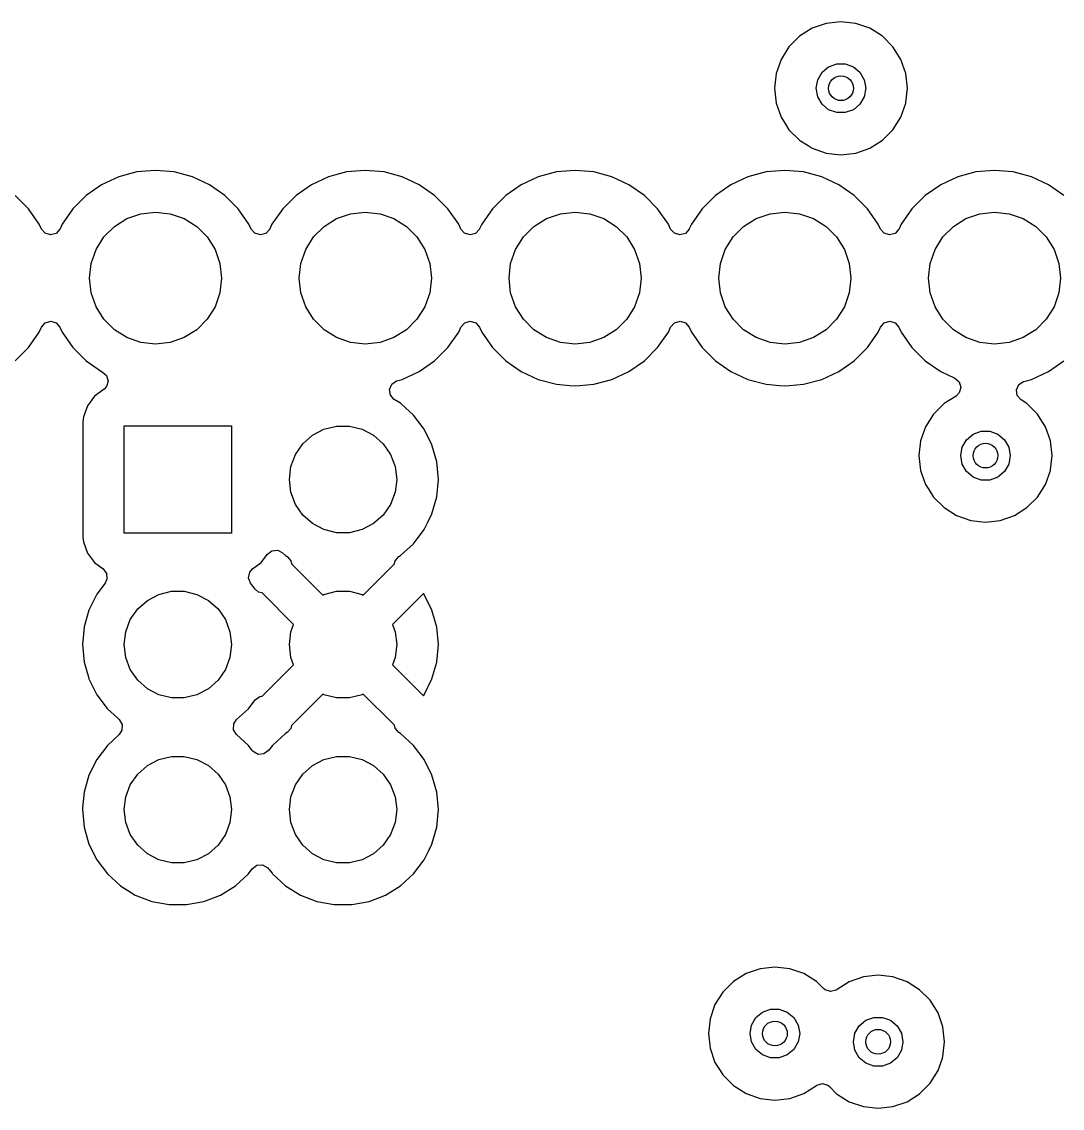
# Model space of a CAD drawing. Extents: x 280 to 530, y -238 to -79.
# Drawn here: x 292.69 to 305.29, y -156.82 to -143.65 of the extents above; entities that cross this region are included whole.
import ezdxf

# ---------------------------------------------------------------- set-up
doc = ezdxf.new("R2010")
doc.units = 0
doc.layers.add('BLACK', color=7, linetype='CONTINUOUS')

msp = doc.modelspace()

# ---------------------------------------------------------------- linework, layer by layer
at = {"layer": 'BLACK', "linetype": 'CONTINUOUS'}
for p, q in [((302.430745, -143.674631), (302.260476, -143.734211)), ((302.43075, -143.67463), (302.430745, -143.674631)), ((302.609996, -143.654435), (302.43075, -143.67463)), ((302.610004, -143.654435), (302.609996, -143.654435)), ((302.789249, -143.67463), (302.610004, -143.654435)), ((302.789254, -143.674631), (302.789249, -143.67463)), ((302.959523, -143.734211), (302.789254, -143.674631)), ((302.107737, -143.830184), (301.980184, -143.957737)), ((302.260476, -143.734211), (302.107737, -143.830184)), ((303.100291, -143.822662), (302.959523, -143.734211)), ((303.112262, -143.830184), (303.100291, -143.822662)), ((303.239816, -143.957738), (303.112262, -143.830184)), ((301.980184, -143.957737), (301.884211, -144.110476)), ((303.294961, -144.0455), (303.239816, -143.957738)), ((301.884211, -144.110476), (301.824631, -144.280745)), ((303.335788, -144.110476), (303.294961, -144.0455)), ((303.395368, -144.280745), (303.335788, -144.110476)), ((302.380187, -144.267164), (302.46, -144.200192)), ((302.46, -144.200192), (302.557906, -144.164558)), ((302.557906, -144.164558), (302.662094, -144.164558)), ((302.662094, -144.164558), (302.76, -144.200192)), ((302.76, -144.200192), (302.839813, -144.267164)), ((301.82463, -144.28075), (301.804435, -144.459996)), ((301.824631, -144.280745), (301.82463, -144.28075)), ((302.31, -144.46), (302.328092, -144.357394)), ((302.328092, -144.357394), (302.380187, -144.267164)), ((302.839813, -144.267164), (302.891908, -144.357394)), ((302.891908, -144.357394), (302.91, -144.46)), ((303.395369, -144.28075), (303.395368, -144.280745)), ((303.415565, -144.459996), (303.395369, -144.28075)), ((301.804435, -144.459996), (301.804435, -144.460003)), ((301.804435, -144.460003), (301.82463, -144.639249)), ((302.328092, -144.562606), (302.31, -144.46)), ((302.91, -144.46), (302.891908, -144.562606)), ((303.395937, -144.634204), (303.415565, -144.460003)), ((303.415565, -144.460003), (303.415565, -144.459996)), ((301.82463, -144.639249), (301.824631, -144.639254)), ((301.824631, -144.639254), (301.884211, -144.809523)), ((302.380187, -144.652836), (302.328092, -144.562606)), ((302.891908, -144.562606), (302.839813, -144.652836)), ((303.335789, -144.809522), (303.395368, -144.639255)), ((303.395368, -144.639255), (303.395937, -144.634204)), ((302.46, -144.719808), (302.380187, -144.652836)), ((302.557906, -144.755442), (302.46, -144.719808)), ((302.662094, -144.755442), (302.557906, -144.755442)), ((302.76, -144.719808), (302.662094, -144.755442)), ((302.839813, -144.652836), (302.76, -144.719808)), ((301.884211, -144.809523), (301.951535, -144.916668)), ((303.239816, -144.962262), (303.335789, -144.809522)), ((301.951535, -144.916668), (301.980184, -144.962262)), ((301.980184, -144.962262), (302.107738, -145.089816)), ((303.112262, -145.089816), (303.239816, -144.962262)), ((302.107738, -145.089816), (302.119719, -145.097344)), ((302.119719, -145.097344), (302.211423, -145.154966)), ((302.211423, -145.154966), (302.260478, -145.185789)), ((302.959522, -145.185789), (303.112262, -145.089816)), ((302.260478, -145.185789), (302.430745, -145.245368)), ((302.430745, -145.245368), (302.43075, -145.245369)), ((302.43075, -145.245369), (302.609996, -145.265565)), ((302.609996, -145.265565), (302.61, -145.265565)), ((302.61, -145.265565), (302.610004, -145.265565)), ((302.610004, -145.265565), (302.789249, -145.245369)), ((302.789249, -145.245369), (302.789252, -145.245368)), ((302.789252, -145.245368), (302.789255, -145.245368)), ((302.789255, -145.245368), (302.959522, -145.185789)), ((293.863502, -145.533261), (293.657267, -145.629431)), ((293.863511, -145.533258), (293.863502, -145.533261)), ((294.083302, -145.474366), (293.863511, -145.533258)), ((294.083313, -145.474364), (294.083302, -145.474366)), ((294.309998, -145.454532), (294.083313, -145.474364)), ((294.310002, -145.454532), (294.309998, -145.454532)), ((294.536686, -145.474364), (294.310002, -145.454532)), ((294.536691, -145.474364), (294.536686, -145.474364)), ((294.536692, -145.474365), (294.536691, -145.474364)), ((294.536693, -145.474365), (294.536692, -145.474365)), ((294.536697, -145.474366), (294.536693, -145.474365)), ((294.756488, -145.533258), (294.536697, -145.474366)), ((294.756497, -145.533261), (294.756488, -145.533258)), ((294.962732, -145.629431), (294.756497, -145.533261)), ((296.403502, -145.533261), (296.197267, -145.629431)), ((296.403511, -145.533258), (296.403502, -145.533261)), ((296.623302, -145.474366), (296.403511, -145.533258)), ((296.623313, -145.474364), (296.623302, -145.474366)), ((296.849998, -145.454532), (296.623313, -145.474364)), ((296.850002, -145.454532), (296.849998, -145.454532)), ((297.076686, -145.474364), (296.850002, -145.454532)), ((297.076691, -145.474364), (297.076686, -145.474364)), ((297.076692, -145.474365), (297.076691, -145.474364)), ((297.076693, -145.474365), (297.076692, -145.474365)), ((297.076697, -145.474366), (297.076693, -145.474365)), ((297.296488, -145.533258), (297.076697, -145.474366)), ((297.296497, -145.533261), (297.296488, -145.533258)), ((297.502732, -145.629431), (297.296497, -145.533261)), ((298.943502, -145.533261), (298.737267, -145.629431)), ((298.943511, -145.533258), (298.943502, -145.533261)), ((299.163302, -145.474366), (298.943511, -145.533258)), ((299.163313, -145.474364), (299.163302, -145.474366)), ((299.389998, -145.454532), (299.163313, -145.474364)), ((299.390002, -145.454532), (299.389998, -145.454532)), ((299.616686, -145.474364), (299.390002, -145.454532)), ((299.616691, -145.474364), (299.616686, -145.474364)), ((299.616692, -145.474365), (299.616691, -145.474364)), ((299.616693, -145.474365), (299.616692, -145.474365)), ((299.616697, -145.474366), (299.616693, -145.474365)), ((299.836488, -145.533258), (299.616697, -145.474366)), ((299.836497, -145.533261), (299.836488, -145.533258)), ((300.042732, -145.629431), (299.836497, -145.533261)), ((301.483502, -145.533261), (301.277267, -145.629431)), ((301.483511, -145.533258), (301.483502, -145.533261)), ((301.703302, -145.474366), (301.483511, -145.533258)), ((301.703313, -145.474364), (301.703302, -145.474366)), ((301.929998, -145.454532), (301.703313, -145.474364)), ((301.930002, -145.454532), (301.929998, -145.454532)), ((302.156686, -145.474364), (301.930002, -145.454532)), ((302.156691, -145.474364), (302.156686, -145.474364)), ((302.156692, -145.474365), (302.156691, -145.474364)), ((302.156693, -145.474365), (302.156692, -145.474365)), ((302.156697, -145.474366), (302.156693, -145.474365)), ((302.376488, -145.533258), (302.156697, -145.474366)), ((302.376497, -145.533261), (302.376488, -145.533258)), ((302.582732, -145.629431), (302.376497, -145.533261)), ((304.023502, -145.533261), (303.817267, -145.629431)), ((304.023511, -145.533258), (304.023502, -145.533261)), ((304.243302, -145.474366), (304.023511, -145.533258)), ((304.243313, -145.474364), (304.243302, -145.474366)), ((304.469998, -145.454532), (304.243313, -145.474364)), ((304.470002, -145.454532), (304.469998, -145.454532)), ((304.696686, -145.474364), (304.470002, -145.454532)), ((304.696691, -145.474364), (304.696686, -145.474364)), ((304.696692, -145.474365), (304.696691, -145.474364)), ((304.696693, -145.474365), (304.696692, -145.474365)), ((304.696697, -145.474366), (304.696693, -145.474365)), ((304.916488, -145.533258), (304.696697, -145.474366)), ((304.916497, -145.533261), (304.916488, -145.533258)), ((305.122732, -145.629431), (304.916497, -145.533261)), ((293.657265, -145.629432), (293.470858, -145.759954)), ((293.657267, -145.629431), (293.657265, -145.629432)), ((294.962734, -145.629432), (294.962732, -145.629431)), ((295.149141, -145.759954), (294.962734, -145.629432)), ((296.197265, -145.629432), (296.010858, -145.759954)), ((296.197267, -145.629431), (296.197265, -145.629432)), ((297.502734, -145.629432), (297.502732, -145.629431)), ((297.689141, -145.759954), (297.502734, -145.629432)), ((298.737265, -145.629432), (298.550858, -145.759954)), ((298.737267, -145.629431), (298.737265, -145.629432)), ((300.042734, -145.629432), (300.042732, -145.629431)), ((300.229141, -145.759954), (300.042734, -145.629432)), ((301.277265, -145.629432), (301.090858, -145.759954)), ((301.277267, -145.629431), (301.277265, -145.629432)), ((302.582734, -145.629432), (302.582732, -145.629431)), ((302.769141, -145.759954), (302.582734, -145.629432)), ((303.817265, -145.629432), (303.630858, -145.759954)), ((303.817267, -145.629431), (303.817265, -145.629432)), ((305.122734, -145.629432), (305.122732, -145.629431)), ((305.309141, -145.759954), (305.122734, -145.629432)), ((292.770045, -145.920858), (292.609141, -145.759954)), ((293.470858, -145.759954), (293.309954, -145.920858)), ((295.310045, -145.920858), (295.149141, -145.759954)), ((296.010858, -145.759954), (295.849954, -145.920858)), ((297.850045, -145.920858), (297.689141, -145.759954)), ((298.550858, -145.759954), (298.389954, -145.920858)), ((300.390045, -145.920858), (300.229141, -145.759954)), ((301.090858, -145.759954), (300.929954, -145.920858)), ((302.930045, -145.920858), (302.769141, -145.759954)), ((303.630858, -145.759954), (303.469954, -145.920858)), ((292.770047, -145.920861), (292.770045, -145.920858)), ((292.900568, -146.107266), (292.770047, -145.920861)), ((293.309954, -145.920858), (293.179432, -146.107265)), ((295.310047, -145.920861), (295.310045, -145.920858)), ((295.440568, -146.107266), (295.310047, -145.920861)), ((295.849954, -145.920858), (295.719432, -146.107265)), ((297.850047, -145.920861), (297.850045, -145.920858)), ((297.980568, -146.107266), (297.850047, -145.920861)), ((298.389954, -145.920858), (298.259432, -146.107265)), ((300.390047, -145.920861), (300.390045, -145.920858)), ((300.520568, -146.107266), (300.390047, -145.920861)), ((300.929954, -145.920858), (300.799432, -146.107265)), ((302.930047, -145.920861), (302.930045, -145.920858)), ((303.060568, -146.107266), (302.930047, -145.920861)), ((303.469954, -145.920858), (303.339432, -146.107265)), ((293.811208, -146.134535), (293.962893, -146.039225)), ((293.962893, -146.039225), (294.131983, -145.980058)), ((294.131983, -145.980058), (294.31, -145.96)), ((294.31, -145.96), (294.488017, -145.980058)), ((294.488017, -145.980058), (294.657107, -146.039225)), ((294.657107, -146.039225), (294.808792, -146.134535)), ((296.351208, -146.134535), (296.502893, -146.039225)), ((296.502893, -146.039225), (296.671983, -145.980058)), ((296.671983, -145.980058), (296.85, -145.96)), ((296.85, -145.96), (297.028017, -145.980058)), ((297.028017, -145.980058), (297.197107, -146.039225)), ((297.197107, -146.039225), (297.348792, -146.134535)), ((298.891208, -146.134535), (299.042893, -146.039225)), ((299.042893, -146.039225), (299.211983, -145.980058)), ((299.211983, -145.980058), (299.39, -145.96)), ((299.39, -145.96), (299.568017, -145.980058)), ((299.568017, -145.980058), (299.737107, -146.039225)), ((299.737107, -146.039225), (299.888792, -146.134535)), ((301.431208, -146.134535), (301.582893, -146.039225)), ((301.582893, -146.039225), (301.751983, -145.980058)), ((301.751983, -145.980058), (301.93, -145.96)), ((301.93, -145.96), (302.108017, -145.980058)), ((302.108017, -145.980058), (302.277107, -146.039225)), ((302.277107, -146.039225), (302.428792, -146.134535)), ((303.971208, -146.134535), (304.122893, -146.039225)), ((304.122893, -146.039225), (304.291983, -145.980058)), ((304.291983, -145.980058), (304.47, -145.96)), ((304.47, -145.96), (304.648017, -145.980058)), ((304.648017, -145.980058), (304.817107, -146.039225)), ((304.817107, -146.039225), (304.968792, -146.134535)), ((292.927618, -146.165275), (292.900568, -146.107266)), ((292.972135, -146.21665), (292.927618, -146.165275)), ((293.039016, -146.236866), (292.972135, -146.21665)), ((293.106209, -146.217714), (293.039016, -146.236866)), ((293.152382, -146.165275), (293.106209, -146.217714)), ((293.153551, -146.162769), (293.152382, -146.165275)), ((293.179313, -146.107521), (293.153551, -146.162769)), ((293.179431, -146.107267), (293.179313, -146.107521)), ((293.179432, -146.107265), (293.179431, -146.107267)), ((293.684535, -146.261208), (293.811208, -146.134535)), ((294.808792, -146.134535), (294.935465, -146.261208)), ((295.467618, -146.165275), (295.440568, -146.107266)), ((295.512135, -146.21665), (295.467618, -146.165275)), ((295.579016, -146.236866), (295.512135, -146.21665)), ((295.646209, -146.217714), (295.579016, -146.236866)), ((295.692382, -146.165275), (295.646209, -146.217714)), ((295.693551, -146.162769), (295.692382, -146.165275)), ((295.719313, -146.107521), (295.693551, -146.162769)), ((295.719431, -146.107267), (295.719313, -146.107521)), ((295.719432, -146.107265), (295.719431, -146.107267)), ((296.224535, -146.261208), (296.351208, -146.134535)), ((297.348792, -146.134535), (297.475465, -146.261208)), ((298.007618, -146.165275), (297.980568, -146.107266)), ((298.052135, -146.21665), (298.007618, -146.165275)), ((298.119016, -146.236866), (298.052135, -146.21665)), ((298.186209, -146.217714), (298.119016, -146.236866)), ((298.232382, -146.165275), (298.186209, -146.217714)), ((298.233551, -146.162769), (298.232382, -146.165275)), ((298.259313, -146.107521), (298.233551, -146.162769)), ((298.259431, -146.107267), (298.259313, -146.107521)), ((298.259432, -146.107265), (298.259431, -146.107267)), ((298.764535, -146.261208), (298.891208, -146.134535)), ((299.888792, -146.134535), (300.015465, -146.261208)), ((300.547618, -146.165275), (300.520568, -146.107266)), ((300.592135, -146.21665), (300.547618, -146.165275)), ((300.659016, -146.236866), (300.592135, -146.21665)), ((300.726209, -146.217714), (300.659016, -146.236866)), ((300.772382, -146.165275), (300.726209, -146.217714)), ((300.773551, -146.162769), (300.772382, -146.165275)), ((300.799313, -146.107521), (300.773551, -146.162769)), ((300.799431, -146.107267), (300.799313, -146.107521)), ((300.799432, -146.107265), (300.799431, -146.107267)), ((301.304535, -146.261208), (301.431208, -146.134535)), ((302.428792, -146.134535), (302.555465, -146.261208)), ((303.087618, -146.165275), (303.060568, -146.107266)), ((303.132135, -146.21665), (303.087618, -146.165275)), ((303.199016, -146.236866), (303.132135, -146.21665)), ((303.266209, -146.217714), (303.199016, -146.236866)), ((303.312382, -146.165275), (303.266209, -146.217714)), ((303.313551, -146.162769), (303.312382, -146.165275)), ((303.339313, -146.107521), (303.313551, -146.162769)), ((303.339431, -146.107267), (303.339313, -146.107521)), ((303.339432, -146.107265), (303.339431, -146.107267)), ((303.844535, -146.261208), (303.971208, -146.134535)), ((304.968792, -146.134535), (305.095465, -146.261208)), ((293.589225, -146.412893), (293.684535, -146.261208)), ((294.935465, -146.261208), (295.030775, -146.412893)), ((296.129225, -146.412893), (296.224535, -146.261208)), ((297.475465, -146.261208), (297.570775, -146.412893)), ((298.669225, -146.412893), (298.764535, -146.261208)), ((300.015465, -146.261208), (300.110775, -146.412893)), ((301.209225, -146.412893), (301.304535, -146.261208)), ((302.555465, -146.261208), (302.650775, -146.412893)), ((303.749225, -146.412893), (303.844535, -146.261208)), ((305.095465, -146.261208), (305.190775, -146.412893)), ((293.530058, -146.581983), (293.589225, -146.412893)), ((295.030775, -146.412893), (295.089942, -146.581983)), ((296.070058, -146.581983), (296.129225, -146.412893)), ((297.570775, -146.412893), (297.629942, -146.581983)), ((298.610058, -146.581983), (298.669225, -146.412893)), ((300.110775, -146.412893), (300.169942, -146.581983)), ((301.150058, -146.581983), (301.209225, -146.412893)), ((302.650775, -146.412893), (302.709942, -146.581983)), ((303.690058, -146.581983), (303.749225, -146.412893)), ((305.190775, -146.412893), (305.249942, -146.581983)), ((293.51, -146.76), (293.530058, -146.581983)), ((295.089942, -146.581983), (295.11, -146.76)), ((296.05, -146.76), (296.070058, -146.581983)), ((297.629942, -146.581983), (297.65, -146.76)), ((298.59, -146.76), (298.610058, -146.581983)), ((300.169942, -146.581983), (300.19, -146.76)), ((301.13, -146.76), (301.150058, -146.581983)), ((302.709942, -146.581983), (302.73, -146.76)), ((303.67, -146.76), (303.690058, -146.581983)), ((305.249942, -146.581983), (305.27, -146.76)), ((293.530058, -146.938017), (293.51, -146.76)), ((295.11, -146.76), (295.089942, -146.938017)), ((296.070058, -146.938017), (296.05, -146.76)), ((297.65, -146.76), (297.629942, -146.938017)), ((298.610058, -146.938017), (298.59, -146.76)), ((300.19, -146.76), (300.169942, -146.938017)), ((301.150058, -146.938017), (301.13, -146.76)), ((302.73, -146.76), (302.709942, -146.938017)), ((303.690058, -146.938017), (303.67, -146.76)), ((305.27, -146.76), (305.249942, -146.938017)), ((293.589225, -147.107107), (293.530058, -146.938017)), ((295.089942, -146.938017), (295.030775, -147.107107)), ((296.129225, -147.107107), (296.070058, -146.938017)), ((297.629942, -146.938017), (297.570775, -147.107107)), ((298.669225, -147.107107), (298.610058, -146.938017)), ((300.169942, -146.938017), (300.110775, -147.107107)), ((301.209225, -147.107107), (301.150058, -146.938017)), ((302.709942, -146.938017), (302.650775, -147.107107)), ((303.749225, -147.107107), (303.690058, -146.938017)), ((305.249942, -146.938017), (305.190775, -147.107107)), ((293.684535, -147.258792), (293.589225, -147.107107)), ((295.030775, -147.107107), (294.935465, -147.258792)), ((296.224535, -147.258792), (296.129225, -147.107107)), ((297.570775, -147.107107), (297.475465, -147.258792)), ((298.764535, -147.258792), (298.669225, -147.107107)), ((300.110775, -147.107107), (300.015465, -147.258792)), ((301.304535, -147.258792), (301.209225, -147.107107)), ((302.650775, -147.107107), (302.555465, -147.258792)), ((303.844535, -147.258792), (303.749225, -147.107107)), ((305.190775, -147.107107), (305.095465, -147.258792)), ((293.811208, -147.385465), (293.684535, -147.258792)), ((294.935465, -147.258792), (294.808792, -147.385465)), ((296.351208, -147.385465), (296.224535, -147.258792)), ((297.475465, -147.258792), (297.348792, -147.385465)), ((298.891208, -147.385465), (298.764535, -147.258792)), ((300.015465, -147.258792), (299.888792, -147.385465)), ((301.431208, -147.385465), (301.304535, -147.258792)), ((302.555465, -147.258792), (302.428792, -147.385465)), ((303.971208, -147.385465), (303.844535, -147.258792)), ((305.095465, -147.258792), (304.968792, -147.385465)), ((292.900568, -147.412734), (292.927618, -147.354724)), ((292.927618, -147.354724), (292.97379, -147.302285)), ((292.97379, -147.302285), (293.040983, -147.283133)), ((293.040983, -147.283133), (293.107865, -147.303348)), ((293.107865, -147.303348), (293.152382, -147.354725)), ((293.152382, -147.354725), (293.179429, -147.412728)), ((293.962893, -147.480775), (293.811208, -147.385465)), ((294.808792, -147.385465), (294.657107, -147.480775)), ((296.502893, -147.480775), (296.351208, -147.385465)), ((297.348792, -147.385465), (297.197107, -147.480775)), ((297.980568, -147.412734), (298.007618, -147.354724)), ((298.007618, -147.354724), (298.05379, -147.302285)), ((298.05379, -147.302285), (298.120983, -147.283133)), ((298.120983, -147.283133), (298.187865, -147.303348)), ((298.187865, -147.303348), (298.232382, -147.354725)), ((298.232382, -147.354725), (298.259429, -147.412728)), ((299.042893, -147.480775), (298.891208, -147.385465)), ((299.888792, -147.385465), (299.737107, -147.480775)), ((300.520568, -147.412734), (300.547618, -147.354724)), ((300.547618, -147.354724), (300.59379, -147.302285)), ((300.59379, -147.302285), (300.660983, -147.283133)), ((300.660983, -147.283133), (300.727865, -147.303348)), ((300.727865, -147.303348), (300.772382, -147.354725)), ((300.772382, -147.354725), (300.799429, -147.412728)), ((301.582893, -147.480775), (301.431208, -147.385465)), ((302.428792, -147.385465), (302.277107, -147.480775)), ((303.060568, -147.412734), (303.087618, -147.354724)), ((303.087618, -147.354724), (303.13379, -147.302285)), ((303.13379, -147.302285), (303.200983, -147.283133)), ((303.200983, -147.283133), (303.267865, -147.303348)), ((303.267865, -147.303348), (303.312382, -147.354725)), ((303.312382, -147.354725), (303.339429, -147.412728)), ((304.122893, -147.480775), (303.971208, -147.385465)), ((304.968792, -147.385465), (304.817107, -147.480775)), ((292.770047, -147.599139), (292.900568, -147.412734)), ((293.179429, -147.412728), (293.179432, -147.412734)), ((293.179432, -147.412734), (293.309954, -147.599141)), ((294.131983, -147.539942), (293.962893, -147.480775)), ((294.657107, -147.480775), (294.488017, -147.539942)), ((296.671983, -147.539942), (296.502893, -147.480775)), ((297.197107, -147.480775), (297.028017, -147.539942)), ((297.850047, -147.599139), (297.980568, -147.412734)), ((298.259429, -147.412728), (298.259432, -147.412734)), ((298.259432, -147.412734), (298.389954, -147.599141)), ((299.211983, -147.539942), (299.042893, -147.480775)), ((299.737107, -147.480775), (299.568017, -147.539942)), ((300.390047, -147.599139), (300.520568, -147.412734)), ((300.799429, -147.412728), (300.799432, -147.412734)), ((300.799432, -147.412734), (300.929954, -147.599141)), ((301.751983, -147.539942), (301.582893, -147.480775)), ((302.277107, -147.480775), (302.108017, -147.539942)), ((302.930047, -147.599139), (303.060568, -147.412734)), ((303.339429, -147.412728), (303.339432, -147.412734)), ((303.339432, -147.412734), (303.469954, -147.599141)), ((304.291983, -147.539942), (304.122893, -147.480775)), ((304.817107, -147.480775), (304.648017, -147.539942)), ((292.609139, -147.760047), (292.770047, -147.599139)), ((293.309954, -147.599141), (293.470858, -147.760045)), ((294.31, -147.56), (294.131983, -147.539942)), ((294.488017, -147.539942), (294.31, -147.56)), ((296.85, -147.56), (296.671983, -147.539942)), ((297.028017, -147.539942), (296.85, -147.56)), ((297.689139, -147.760047), (297.850047, -147.599139)), ((298.389954, -147.599141), (298.550858, -147.760045)), ((299.39, -147.56), (299.211983, -147.539942)), ((299.568017, -147.539942), (299.39, -147.56)), ((300.229139, -147.760047), (300.390047, -147.599139)), ((300.929954, -147.599141), (301.090858, -147.760045)), ((301.93, -147.56), (301.751983, -147.539942)), ((302.108017, -147.539942), (301.93, -147.56)), ((302.769139, -147.760047), (302.930047, -147.599139)), ((303.469954, -147.599141), (303.630858, -147.760045)), ((304.47, -147.56), (304.291983, -147.539942)), ((304.648017, -147.539942), (304.47, -147.56)), ((293.470858, -147.760045), (293.657008, -147.890387)), ((297.502734, -147.890568), (297.689139, -147.760047)), ((298.550858, -147.760045), (298.550861, -147.760047)), ((298.550861, -147.760047), (298.737266, -147.890568)), ((300.042734, -147.890568), (300.229139, -147.760047)), ((301.090858, -147.760045), (301.090861, -147.760047)), ((301.090861, -147.760047), (301.277266, -147.890568)), ((302.582734, -147.890568), (302.769139, -147.760047)), ((303.630858, -147.760045), (303.630861, -147.760047)), ((303.630861, -147.760047), (303.817266, -147.890568)), ((305.122734, -147.890568), (305.309139, -147.760047)), ((293.657008, -147.890387), (293.657266, -147.890568)), ((293.657266, -147.890568), (293.664467, -147.893926)), ((293.664467, -147.893926), (293.716904, -147.940096)), ((297.296496, -147.986739), (297.502734, -147.890568)), ((298.737266, -147.890568), (298.943504, -147.986739)), ((299.836496, -147.986739), (300.042734, -147.890568)), ((301.277266, -147.890568), (301.483504, -147.986739)), ((302.376496, -147.986739), (302.582734, -147.890568)), ((303.817266, -147.890568), (303.990058, -147.971142)), ((304.916496, -147.986739), (305.122734, -147.890568)), ((293.736057, -148.00729), (293.715842, -148.074171)), ((293.716904, -147.940096), (293.736057, -148.00729)), ((297.142037, -148.107955), (297.16999, -148.043921)), ((297.16999, -148.043921), (297.228126, -148.005164)), ((297.228126, -148.005164), (297.232961, -148.003763)), ((297.232961, -148.003763), (297.296496, -147.986739)), ((298.943504, -147.986739), (299.163308, -148.045635)), ((299.163308, -148.045635), (299.32523, -148.059801)), ((299.32523, -148.059801), (299.389998, -148.065468)), ((299.390002, -148.065468), (299.446673, -148.060509)), ((299.446673, -148.060509), (299.616692, -148.045635)), ((299.616692, -148.045635), (299.836496, -147.986739)), ((301.483504, -147.986739), (301.703308, -148.045635)), ((301.703308, -148.045635), (301.86523, -148.059801)), ((301.86523, -148.059801), (301.929998, -148.065468)), ((301.930002, -148.065468), (301.986673, -148.060509)), ((301.986673, -148.060509), (302.156692, -148.045635)), ((302.156692, -148.045635), (302.376496, -147.986739)), ((303.990058, -147.971142), (304.042495, -148.017313)), ((304.042495, -148.017313), (304.061647, -148.084507)), ((304.734785, -148.114473), (304.76316, -148.050625)), ((304.76316, -148.050625), (304.82155, -148.012253)), ((304.82155, -148.012253), (304.825586, -148.011097)), ((304.825586, -148.011097), (304.887412, -147.994532)), ((304.887412, -147.994532), (304.916486, -147.986742)), ((304.916486, -147.986742), (304.916489, -147.98674)), ((304.916489, -147.98674), (304.916496, -147.986739)), ((293.572452, -148.190855), (293.486206, -148.306064)), ((293.686373, -148.105573), (293.572452, -148.190855)), ((293.715842, -148.074171), (293.686373, -148.105573)), ((297.153141, -148.176937), (297.142037, -148.107955)), ((297.199775, -148.228964), (297.153141, -148.176937)), ((299.389998, -148.065468), (299.39, -148.065468)), ((299.39, -148.065468), (299.390002, -148.065468)), ((301.929998, -148.065468), (301.93, -148.065468)), ((301.93, -148.065468), (301.930002, -148.065468)), ((304.003624, -148.188516), (303.857739, -148.280182)), ((304.041431, -148.151388), (304.003624, -148.188516)), ((304.061647, -148.084507), (304.041431, -148.151388)), ((304.745433, -148.183527), (304.734785, -148.114473)), ((304.791723, -148.235861), (304.745433, -148.183527)), ((293.486202, -148.306071), (293.435908, -148.440917)), ((293.486206, -148.306064), (293.486202, -148.306071)), ((297.276302, -148.276348), (297.199775, -148.228964)), ((297.337932, -148.332532), (297.276302, -148.276348)), ((303.857739, -148.280182), (303.730184, -148.407737)), ((304.862262, -148.280184), (304.791723, -148.235861)), ((304.989816, -148.407738), (304.862262, -148.280184)), ((293.435908, -148.440917), (293.429501, -148.500516)), ((297.433872, -148.419993), (297.337932, -148.332532)), ((297.562367, -148.590146), (297.433872, -148.419993)), ((303.730184, -148.407737), (303.634211, -148.560476)), ((305.023195, -148.460861), (304.989816, -148.407738)), ((293.429501, -148.500516), (293.4295, -148.500535)), ((293.4295, -148.500535), (293.4295, -149.89627)), ((293.93, -149.8484), (293.93, -148.5484)), ((293.93, -148.5484), (295.23, -148.5484)), ((295.23, -148.5484), (295.23, -149.8484)), ((296.349507, -148.590639), (296.501651, -148.553139)), ((296.501651, -148.553139), (296.658349, -148.553139)), ((296.658349, -148.553139), (296.810493, -148.590639)), ((303.634211, -148.560476), (303.574631, -148.730745)), ((305.085788, -148.560476), (305.023195, -148.460861)), ((305.145368, -148.730745), (305.085788, -148.560476)), ((296.093468, -148.76737), (296.210758, -148.66346)), ((296.210758, -148.66346), (296.349507, -148.590639)), ((296.810493, -148.590639), (296.949242, -148.66346)), ((296.949242, -148.66346), (297.066532, -148.76737)), ((297.657403, -148.781005), (297.562367, -148.590146)), ((304.078092, -148.807394), (304.130187, -148.717164)), ((304.130187, -148.717164), (304.21, -148.650192)), ((304.21, -148.650192), (304.307906, -148.614558)), ((304.307906, -148.614558), (304.412094, -148.614558)), ((304.412094, -148.614558), (304.51, -148.650192)), ((304.51, -148.650192), (304.589813, -148.717164)), ((304.589813, -148.717164), (304.641908, -148.807394)), ((296.004454, -148.89633), (296.093468, -148.76737)), ((297.066532, -148.76737), (297.155546, -148.89633)), ((297.657403, -148.781006), (297.657403, -148.781005)), ((297.657405, -148.781011), (297.657403, -148.781006)), ((297.715756, -148.98609), (297.657405, -148.781011)), ((303.57463, -148.73075), (303.554435, -148.909996)), ((303.574631, -148.730745), (303.57463, -148.73075)), ((304.06, -148.91), (304.078092, -148.807394)), ((304.641908, -148.807394), (304.66, -148.91)), ((305.145369, -148.73075), (305.145368, -148.730745)), ((305.165565, -148.909996), (305.145369, -148.73075)), ((295.948888, -149.042845), (296.004454, -148.89633)), ((297.155546, -148.89633), (297.211112, -149.042845)), ((303.554435, -148.909996), (303.554435, -148.910003)), ((303.554435, -148.910003), (303.57463, -149.089249)), ((304.078092, -149.012606), (304.06, -148.91)), ((304.66, -148.91), (304.641908, -149.012606)), ((305.146036, -149.083329), (305.165565, -148.910003)), ((305.165565, -148.910003), (305.165565, -148.909996)), ((295.93, -149.1984), (295.948888, -149.042845)), ((297.211112, -149.042845), (297.23, -149.1984)), ((297.735429, -149.1984), (297.715756, -148.98609)), ((303.57463, -149.089249), (303.574631, -149.089254)), ((303.574631, -149.089254), (303.634211, -149.259523)), ((304.130187, -149.102836), (304.078092, -149.012606)), ((304.21, -149.169808), (304.130187, -149.102836)), ((304.589813, -149.102836), (304.51, -149.169808)), ((304.641908, -149.012606), (304.589813, -149.102836)), ((305.085789, -149.259522), (305.145368, -149.089255)), ((305.145368, -149.089255), (305.146036, -149.083329)), ((295.948888, -149.353955), (295.93, -149.1984)), ((297.23, -149.1984), (297.211112, -149.353955)), ((297.715756, -149.41071), (297.735429, -149.1984)), ((304.307906, -149.205442), (304.21, -149.169808)), ((304.412094, -149.205442), (304.307906, -149.205442)), ((304.51, -149.169808), (304.412094, -149.205442)), ((296.004454, -149.50047), (295.948888, -149.353955)), ((297.211112, -149.353955), (297.155546, -149.50047)), ((303.634211, -149.259523), (303.672391, -149.320285)), ((303.672391, -149.320285), (303.730184, -149.412262)), ((304.989816, -149.412262), (305.085789, -149.259522)), ((296.093468, -149.62943), (296.004454, -149.50047)), ((297.155546, -149.50047), (297.066532, -149.62943)), ((297.657405, -149.615789), (297.715756, -149.41071)), ((303.730184, -149.412262), (303.857738, -149.539816)), ((304.862262, -149.539816), (304.989816, -149.412262)), ((296.210758, -149.73334), (296.093468, -149.62943)), ((297.066532, -149.62943), (296.949242, -149.73334)), ((297.608401, -149.714203), (297.657403, -149.615794)), ((297.657403, -149.615793), (297.657405, -149.615789)), ((297.657403, -149.615794), (297.657403, -149.615793)), ((303.857738, -149.539816), (304.010478, -149.635789)), ((304.010478, -149.635789), (304.180745, -149.695368)), ((304.539255, -149.695368), (304.709522, -149.635789)), ((304.709522, -149.635789), (304.862262, -149.539816)), ((296.349507, -149.806161), (296.210758, -149.73334)), ((296.949242, -149.73334), (296.810493, -149.806161)), ((297.562366, -149.806655), (297.608401, -149.714203)), ((304.180745, -149.695368), (304.18075, -149.695369)), ((304.18075, -149.695369), (304.359996, -149.715565)), ((304.359996, -149.715565), (304.36, -149.715565)), ((304.36, -149.715565), (304.360004, -149.715565)), ((304.360004, -149.715565), (304.539249, -149.695369)), ((304.539249, -149.695369), (304.539252, -149.695368)), ((304.539252, -149.695368), (304.539255, -149.695368)), ((293.4295, -149.89627), (293.429501, -149.896276)), ((293.429501, -149.896276), (293.435908, -149.955883)), ((295.23, -149.8484), (293.93, -149.8484)), ((296.501651, -149.843661), (296.349507, -149.806161)), ((296.658349, -149.843661), (296.501651, -149.843661)), ((296.810493, -149.806161), (296.658349, -149.843661)), ((297.433872, -149.976807), (297.562366, -149.806655)), ((293.435908, -149.955883), (293.486202, -150.090728)), ((297.276302, -150.120452), (297.433872, -149.976807)), ((293.486202, -150.090728), (293.486206, -150.090735)), ((293.486206, -150.090735), (293.572452, -150.205944)), ((295.587546, -150.205946), (295.663854, -150.10401)), ((295.663854, -150.10401), (295.719787, -150.062141)), ((295.719787, -150.062141), (295.789479, -150.057157)), ((295.789479, -150.057157), (295.846658, -150.086686)), ((295.846658, -150.086686), (295.883696, -150.120451)), ((295.883696, -150.120451), (295.883698, -150.120452)), ((295.883698, -150.120452), (295.902325, -150.131985)), ((295.902325, -150.131985), (295.948961, -150.184012)), ((297.211601, -150.182846), (297.257674, -150.131986)), ((297.257674, -150.131986), (297.257676, -150.131985)), ((297.257676, -150.131985), (297.276302, -150.120452)), ((293.572452, -150.205944), (293.572455, -150.205947)), ((293.572455, -150.205947), (293.674208, -150.28212)), ((293.674208, -150.28212), (293.716079, -150.338054)), ((295.45102, -150.322418), (295.485788, -150.282121)), ((295.485788, -150.282121), (295.587546, -150.205946)), ((295.948961, -150.184012), (295.954907, -150.219755)), ((295.954907, -150.219755), (296.333954, -150.598801)), ((296.826045, -150.598801), (297.205298, -150.219548)), ((297.205298, -150.219548), (297.211601, -150.182846)), ((293.721063, -150.407745), (293.698851, -150.456113)), ((293.716079, -150.338054), (293.721063, -150.407745)), ((295.436456, -150.390753), (295.45102, -150.322418)), ((295.461148, -150.456112), (295.436456, -150.390753)), ((293.698851, -150.456113), (293.597632, -150.590146)), ((294.349507, -150.590639), (294.501651, -150.553139)), ((294.501651, -150.553139), (294.658349, -150.553139)), ((294.658349, -150.553139), (294.810493, -150.590639)), ((295.490252, -150.494652), (295.461148, -150.456112)), ((295.515934, -150.528659), (295.490252, -150.494652)), ((295.55523, -150.562637), (295.515934, -150.528659)), ((295.60067, -150.572622), (295.55523, -150.562637)), ((296.349507, -150.590639), (296.501651, -150.553139)), ((296.501651, -150.553139), (296.658349, -150.553139)), ((296.658349, -150.553139), (296.810493, -150.590639)), ((293.597632, -150.590146), (293.502596, -150.781005)), ((294.093468, -150.76737), (294.210758, -150.66346)), ((294.210758, -150.66346), (294.349507, -150.590639)), ((294.810493, -150.590639), (294.949242, -150.66346)), ((294.949242, -150.66346), (295.066532, -150.76737)), ((295.982435, -150.954387), (295.60067, -150.572622)), ((296.333954, -150.598801), (296.349507, -150.590639)), ((296.810493, -150.590639), (296.826045, -150.598801)), ((297.553163, -150.578789), (297.177564, -150.954387)), ((297.561937, -150.590406), (297.553163, -150.578789)), ((297.561942, -150.590414), (297.561937, -150.590406)), ((297.656933, -150.781183), (297.561942, -150.590414)), ((293.502596, -150.781007), (293.44478, -150.984207)), ((293.502596, -150.781005), (293.502596, -150.781007)), ((294.004454, -150.89633), (294.093468, -150.76737)), ((295.066532, -150.76737), (295.155546, -150.89633)), ((297.656941, -150.781203), (297.656933, -150.781183)), ((297.715261, -150.98618), (297.656941, -150.781203)), ((293.948888, -151.042845), (294.004454, -150.89633)), ((295.155546, -150.89633), (295.211112, -151.042845)), ((295.948888, -151.042845), (295.982435, -150.954387)), ((297.177564, -150.954387), (297.211112, -151.042845)), ((293.444244, -150.98609), (293.424571, -151.1984)), ((293.44478, -150.984207), (293.444244, -150.98609)), ((293.93, -151.1984), (293.948888, -151.042845)), ((295.211112, -151.042845), (295.23, -151.1984)), ((295.93, -151.1984), (295.948888, -151.042845)), ((297.211112, -151.042845), (297.23, -151.1984)), ((297.715262, -150.986183), (297.715261, -150.98618)), ((297.734927, -151.198399), (297.715262, -150.986183)), ((293.424571, -151.1984), (293.444244, -151.41071)), ((293.948888, -151.353955), (293.93, -151.1984)), ((295.23, -151.1984), (295.211112, -151.353955)), ((295.948888, -151.353955), (295.93, -151.1984)), ((297.23, -151.1984), (297.211112, -151.353955)), ((297.715262, -151.410616), (297.734927, -151.1984)), ((297.734927, -151.1984), (297.734927, -151.198399)), ((293.444244, -151.41071), (293.492104, -151.578919)), ((294.004454, -151.50047), (293.948888, -151.353955)), ((295.211112, -151.353955), (295.155546, -151.50047)), ((295.602721, -151.822125), (295.982435, -151.44241)), ((295.982435, -151.44241), (295.948888, -151.353955)), ((297.211112, -151.353955), (297.177564, -151.442411)), ((297.177564, -151.442411), (297.553162, -151.818009)), ((297.656941, -151.615596), (297.715261, -151.410619)), ((297.715261, -151.410619), (297.715262, -151.410616)), ((293.492104, -151.578919), (293.502596, -151.615792)), ((293.502596, -151.615792), (293.502596, -151.615794)), ((293.502596, -151.615794), (293.597632, -151.806653)), ((294.093468, -151.62943), (294.004454, -151.50047)), ((295.155546, -151.50047), (295.066532, -151.62943)), ((297.561942, -151.806385), (297.656933, -151.615616)), ((297.656933, -151.615616), (297.656941, -151.615596)), ((294.210758, -151.73334), (294.093468, -151.62943)), ((294.349507, -151.806161), (294.210758, -151.73334)), ((294.949242, -151.73334), (294.810493, -151.806161)), ((295.066532, -151.62943), (294.949242, -151.73334)), ((293.597632, -151.806653), (293.724342, -151.974442)), ((294.501651, -151.843661), (294.349507, -151.806161)), ((294.658349, -151.843661), (294.501651, -151.843661)), ((294.810493, -151.806161), (294.658349, -151.843661)), ((295.433872, -151.976807), (295.515936, -151.868137)), ((295.515936, -151.868137), (295.572043, -151.826503)), ((295.572043, -151.826503), (295.602721, -151.822125)), ((296.333954, -151.797998), (295.9547, -152.177251)), ((296.349507, -151.806161), (296.333954, -151.797998)), ((296.501651, -151.843661), (296.349507, -151.806161)), ((296.658349, -151.843661), (296.501651, -151.843661)), ((296.810493, -151.806161), (296.658349, -151.843661)), ((296.826046, -151.797998), (296.810493, -151.806161)), ((297.188044, -152.159996), (296.826046, -151.797998)), ((297.553162, -151.818009), (297.553163, -151.818009)), ((297.553163, -151.818009), (297.56194, -151.806388)), ((297.56194, -151.806388), (297.561942, -151.806385)), ((293.724342, -151.974442), (293.726128, -151.976807)), ((293.726128, -151.976807), (293.852073, -152.091622)), ((295.291318, -152.106763), (295.43387, -151.976809)), ((295.43387, -151.976809), (295.433872, -151.976807)), ((293.852073, -152.091622), (293.868682, -152.106763)), ((293.868682, -152.106763), (293.904963, -152.166475)), ((295.256797, -152.160478), (295.291318, -152.106763)), ((293.903202, -152.236322), (293.868682, -152.290037)), ((293.904963, -152.166475), (293.903202, -152.236322)), ((295.255036, -152.230326), (295.256797, -152.160478)), ((295.291318, -152.290037), (295.255036, -152.230326)), ((295.902328, -152.264812), (295.883701, -152.276345)), ((295.948395, -152.213958), (295.902328, -152.264812)), ((295.9547, -152.177251), (295.948395, -152.213958)), ((297.20509, -152.177042), (297.188044, -152.159996)), ((297.211035, -152.212783), (297.20509, -152.177042)), ((297.25767, -152.264811), (297.211035, -152.212783)), ((297.276299, -152.276345), (297.25767, -152.264811)), ((293.868682, -152.290037), (293.726127, -152.419993)), ((295.433871, -152.419991), (295.291318, -152.290037)), ((295.883701, -152.276345), (295.726126, -152.419994)), ((297.433872, -152.419993), (297.276299, -152.276345)), ((293.726127, -152.419993), (293.597632, -152.590146)), ((295.481047, -152.482461), (295.433871, -152.419991)), ((295.49195, -152.495044), (295.481047, -152.482461)), ((295.553132, -152.528787), (295.49195, -152.495044)), ((295.622844, -152.524096), (295.553132, -152.528787)), ((295.678953, -152.482461), (295.622844, -152.524096)), ((295.726126, -152.419994), (295.678953, -152.482461)), ((297.562367, -152.590146), (297.433872, -152.419993)), ((293.597632, -152.590146), (293.502596, -152.781005)), ((294.093468, -152.76737), (294.210758, -152.66346)), ((294.210758, -152.66346), (294.349507, -152.590639)), ((294.349507, -152.590639), (294.501651, -152.553139)), ((294.501651, -152.553139), (294.658349, -152.553139)), ((294.658349, -152.553139), (294.810493, -152.590639)), ((294.810493, -152.590639), (294.949242, -152.66346)), ((294.949242, -152.66346), (295.066532, -152.76737)), ((296.093468, -152.76737), (296.210758, -152.66346)), ((296.210758, -152.66346), (296.349507, -152.590639)), ((296.349507, -152.590639), (296.501651, -152.553139)), ((296.501651, -152.553139), (296.658349, -152.553139)), ((296.658349, -152.553139), (296.810493, -152.590639)), ((296.810493, -152.590639), (296.949242, -152.66346)), ((296.949242, -152.66346), (297.066532, -152.76737)), ((297.657403, -152.781005), (297.562367, -152.590146)), ((293.502596, -152.781007), (293.444244, -152.986089)), ((293.502596, -152.781005), (293.502596, -152.781007)), ((294.004454, -152.89633), (294.093468, -152.76737)), ((295.066532, -152.76737), (295.155546, -152.89633)), ((296.004454, -152.89633), (296.093468, -152.76737)), ((297.066532, -152.76737), (297.155546, -152.89633)), ((297.657403, -152.781006), (297.657403, -152.781005)), ((297.657405, -152.781011), (297.657403, -152.781006)), ((297.715756, -152.98609), (297.657405, -152.781011)), ((293.948888, -153.042845), (294.004454, -152.89633)), ((295.155546, -152.89633), (295.211112, -153.042845)), ((295.948888, -153.042845), (296.004454, -152.89633)), ((297.155546, -152.89633), (297.211112, -153.042845)), ((293.444244, -152.986089), (293.426666, -153.175796)), ((293.93, -153.1984), (293.948888, -153.042845)), ((295.211112, -153.042845), (295.23, -153.1984)), ((295.93, -153.1984), (295.948888, -153.042845)), ((297.211112, -153.042845), (297.23, -153.1984)), ((297.735429, -153.1984), (297.715756, -152.98609)), ((293.426666, -153.175796), (293.424571, -153.1984)), ((293.424571, -153.1984), (293.444244, -153.41071)), ((293.948888, -153.353955), (293.93, -153.1984)), ((295.23, -153.1984), (295.211112, -153.353955)), ((295.948888, -153.353955), (295.93, -153.1984)), ((297.23, -153.1984), (297.211112, -153.353955)), ((297.715756, -153.41071), (297.735429, -153.1984)), ((293.444244, -153.41071), (293.477443, -153.527392)), ((294.004454, -153.50047), (293.948888, -153.353955)), ((295.211112, -153.353955), (295.155546, -153.50047)), ((296.004454, -153.50047), (295.948888, -153.353955)), ((297.211112, -153.353955), (297.155546, -153.50047)), ((297.657405, -153.615789), (297.715756, -153.41071)), ((293.477443, -153.527392), (293.502596, -153.615792)), ((294.093468, -153.62943), (294.004454, -153.50047)), ((295.155546, -153.50047), (295.066532, -153.62943)), ((296.093468, -153.62943), (296.004454, -153.50047)), ((297.155546, -153.50047), (297.066532, -153.62943)), ((293.502596, -153.615792), (293.502596, -153.615794)), ((293.502596, -153.615794), (293.597632, -153.806653)), ((294.210758, -153.73334), (294.093468, -153.62943)), ((295.066532, -153.62943), (294.949242, -153.73334)), ((296.210758, -153.73334), (296.093468, -153.62943)), ((297.066532, -153.62943), (296.949242, -153.73334)), ((297.562366, -153.806655), (297.614999, -153.700953)), ((297.614999, -153.700953), (297.657403, -153.615794)), ((297.657403, -153.615793), (297.657405, -153.615789)), ((297.657403, -153.615794), (297.657403, -153.615793)), ((293.597632, -153.806653), (293.726127, -153.976806)), ((294.349507, -153.806161), (294.210758, -153.73334)), ((294.501651, -153.843661), (294.349507, -153.806161)), ((294.658349, -153.843661), (294.501651, -153.843661)), ((294.810493, -153.806161), (294.658349, -153.843661)), ((294.949242, -153.73334), (294.810493, -153.806161)), ((296.349507, -153.806161), (296.210758, -153.73334)), ((296.501651, -153.843661), (296.349507, -153.806161)), ((296.658349, -153.843661), (296.501651, -153.843661)), ((296.810493, -153.806161), (296.658349, -153.843661)), ((296.949242, -153.73334), (296.810493, -153.806161)), ((297.433872, -153.976807), (297.562366, -153.806655)), ((293.726127, -153.976806), (293.726128, -153.976807)), ((293.726128, -153.976807), (293.883698, -154.120452)), ((295.276302, -154.120452), (295.433872, -153.976807)), ((295.433872, -153.976807), (295.481046, -153.914338)), ((295.481046, -153.914338), (295.537155, -153.872703)), ((295.537155, -153.872703), (295.606867, -153.868012)), ((295.606867, -153.868012), (295.668049, -153.901754)), ((295.668049, -153.901754), (295.678953, -153.914338)), ((295.678953, -153.914338), (295.686851, -153.924796)), ((295.686851, -153.924796), (295.720749, -153.969685)), ((295.720749, -153.969685), (295.726128, -153.976807)), ((295.726128, -153.976807), (295.883698, -154.120452)), ((297.276302, -154.120452), (297.433872, -153.976807)), ((293.883698, -154.120452), (294.064981, -154.232698)), ((294.064981, -154.232698), (294.263802, -154.309721)), ((294.896198, -154.309721), (295.095019, -154.232698)), ((295.095019, -154.232698), (295.276302, -154.120452)), ((295.883698, -154.120452), (296.064981, -154.232698)), ((296.064981, -154.232698), (296.263802, -154.309721)), ((296.896198, -154.309721), (297.095019, -154.232698)), ((297.095019, -154.232698), (297.276302, -154.120452)), ((294.263802, -154.309721), (294.47339, -154.3489)), ((294.47339, -154.3489), (294.473392, -154.3489)), ((294.473392, -154.3489), (294.686608, -154.3489)), ((294.686608, -154.3489), (294.68661, -154.3489)), ((294.68661, -154.3489), (294.896198, -154.309721)), ((296.263802, -154.309721), (296.47339, -154.3489)), ((296.47339, -154.3489), (296.473392, -154.3489)), ((296.473392, -154.3489), (296.686608, -154.3489)), ((296.686608, -154.3489), (296.68661, -154.3489)), ((296.68661, -154.3489), (296.896198, -154.309721)), ((301.630745, -155.124631), (301.460476, -155.184211)), ((301.63075, -155.12463), (301.630745, -155.124631)), ((301.809996, -155.104435), (301.63075, -155.12463)), ((301.810004, -155.104435), (301.809996, -155.104435)), ((301.989249, -155.12463), (301.810004, -155.104435)), ((301.989254, -155.124631), (301.989249, -155.12463)), ((302.159523, -155.184211), (301.989254, -155.124631)), ((301.307737, -155.280184), (301.180184, -155.407737)), ((301.460476, -155.184211), (301.307737, -155.280184)), ((302.312262, -155.280184), (302.159523, -155.184211)), ((302.398474, -155.366396), (302.312262, -155.280184)), ((302.710476, -155.284211), (302.552127, -155.383709)), ((302.880745, -155.224631), (302.710476, -155.284211)), ((302.88075, -155.22463), (302.880745, -155.224631)), ((303.059996, -155.204435), (302.88075, -155.22463)), ((303.060004, -155.204435), (303.059996, -155.204435)), ((303.239249, -155.22463), (303.060004, -155.204435)), ((303.239254, -155.224631), (303.239249, -155.22463)), ((303.409523, -155.284211), (303.239254, -155.224631)), ((303.54131, -155.367019), (303.409523, -155.284211)), ((301.180184, -155.407737), (301.084211, -155.560476)), ((302.418055, -155.382341), (302.398474, -155.366396)), ((302.48489, -155.402709), (302.418055, -155.382341)), ((302.552127, -155.383709), (302.48489, -155.402709)), ((303.562262, -155.380184), (303.54131, -155.367019)), ((303.689816, -155.507738), (303.562262, -155.380184)), ((301.084211, -155.560476), (301.024631, -155.730745)), ((303.785789, -155.660478), (303.689816, -155.507738)), ((301.580187, -155.717164), (301.66, -155.650192)), ((301.66, -155.650192), (301.757906, -155.614558)), ((301.757906, -155.614558), (301.862094, -155.614558)), ((301.862094, -155.614558), (301.96, -155.650192)), ((301.96, -155.650192), (302.039813, -155.717164)), ((303.802326, -155.707738), (303.785789, -155.660478)), ((301.02463, -155.73075), (301.004435, -155.909996)), ((301.024631, -155.730745), (301.02463, -155.73075)), ((301.51, -155.91), (301.528092, -155.807394)), ((301.528092, -155.807394), (301.580187, -155.717164)), ((302.039813, -155.717164), (302.091908, -155.807394)), ((302.091908, -155.807394), (302.11, -155.91)), ((302.778092, -155.907394), (302.830187, -155.817164)), ((302.830187, -155.817164), (302.91, -155.750192)), ((302.91, -155.750192), (303.007906, -155.714558)), ((303.007906, -155.714558), (303.112094, -155.714558)), ((303.112094, -155.714558), (303.21, -155.750192)), ((303.21, -155.750192), (303.289813, -155.817164)), ((303.289813, -155.817164), (303.341908, -155.907394)), ((303.845368, -155.830745), (303.802326, -155.707738)), ((301.004435, -155.909996), (301.004435, -155.910003)), ((301.004435, -155.910003), (301.02463, -156.089249)), ((301.528092, -156.012606), (301.51, -155.91)), ((302.11, -155.91), (302.091908, -156.012606)), ((302.76, -156.01), (302.778092, -155.907394)), ((303.341908, -155.907394), (303.36, -156.01)), ((303.845369, -155.83075), (303.845368, -155.830745)), ((303.865565, -156.009996), (303.845369, -155.83075)), ((301.02463, -156.089249), (301.024631, -156.089254)), ((301.024631, -156.089254), (301.084211, -156.259523)), ((301.580187, -156.102836), (301.528092, -156.012606)), ((302.091908, -156.012606), (302.039813, -156.102836)), ((302.778092, -156.112606), (302.76, -156.01)), ((303.36, -156.01), (303.341908, -156.112606)), ((303.845369, -156.189249), (303.865565, -156.010003)), ((303.865565, -156.010003), (303.865565, -156.009996)), ((301.66, -156.169808), (301.580187, -156.102836)), ((301.757906, -156.205442), (301.66, -156.169808)), ((301.862094, -156.205442), (301.757906, -156.205442)), ((301.96, -156.169808), (301.862094, -156.205442)), ((302.039813, -156.102836), (301.96, -156.169808)), ((302.830187, -156.202836), (302.778092, -156.112606)), ((302.91, -156.269808), (302.830187, -156.202836)), ((303.289813, -156.202836), (303.21, -156.269808)), ((303.341908, -156.112606), (303.289813, -156.202836)), ((303.785789, -156.359522), (303.83811, -156.209996)), ((303.83811, -156.209996), (303.845368, -156.189255)), ((303.845368, -156.189255), (303.845369, -156.189249)), ((301.084211, -156.259523), (301.147347, -156.360003)), ((303.007906, -156.305442), (302.91, -156.269808)), ((303.112094, -156.305442), (303.007906, -156.305442)), ((303.21, -156.269808), (303.112094, -156.305442)), ((301.147347, -156.360003), (301.180184, -156.412262)), ((301.180184, -156.412262), (301.307738, -156.539816)), ((303.689816, -156.512262), (303.785789, -156.359522)), ((301.307738, -156.539816), (301.460478, -156.635789)), ((302.159522, -156.635789), (302.312262, -156.539816)), ((302.312262, -156.539816), (302.312263, -156.539814)), ((302.312263, -156.539814), (302.317871, -156.536291)), ((302.317871, -156.536291), (302.385108, -156.51729)), ((302.385108, -156.51729), (302.451943, -156.537657)), ((302.451943, -156.537657), (302.471525, -156.553603)), ((302.471525, -156.553603), (302.557738, -156.639816)), ((303.562262, -156.639816), (303.689816, -156.512262)), ((301.460478, -156.635789), (301.471984, -156.639815)), ((301.471984, -156.639815), (301.630745, -156.695368)), ((301.630745, -156.695368), (301.63075, -156.695369)), ((301.63075, -156.695369), (301.809996, -156.715565)), ((301.809996, -156.715565), (301.81, -156.715565)), ((301.81, -156.715565), (301.810004, -156.715565)), ((301.810004, -156.715565), (301.989249, -156.695369)), ((301.989249, -156.695369), (301.989252, -156.695368)), ((301.989252, -156.695368), (301.989255, -156.695368)), ((301.989255, -156.695368), (302.159522, -156.635789)), ((302.557738, -156.639816), (302.710478, -156.735789)), ((302.710478, -156.735789), (302.880745, -156.795368)), ((303.239255, -156.795368), (303.409522, -156.735789)), ((303.409522, -156.735789), (303.562262, -156.639816)), ((302.880745, -156.795368), (302.88075, -156.795369)), ((302.88075, -156.795369), (303.059996, -156.815565)), ((303.059996, -156.815565), (303.06, -156.815565)), ((303.06, -156.815565), (303.060004, -156.815565)), ((303.060004, -156.815565), (303.239249, -156.795369)), ((303.239249, -156.795369), (303.239252, -156.795368)), ((303.239252, -156.795368), (303.239255, -156.795368))]:
    msp.add_line(p, q, dxfattribs=at)
at = {"layer": 'BLACK'}
for centre in [(302.61, -144.46), (304.36, -148.91), (301.81, -155.91), (303.06, -156.01)]:
    msp.add_circle(centre, 0.15, dxfattribs=at)

doc.saveas('drawing.dxf')
